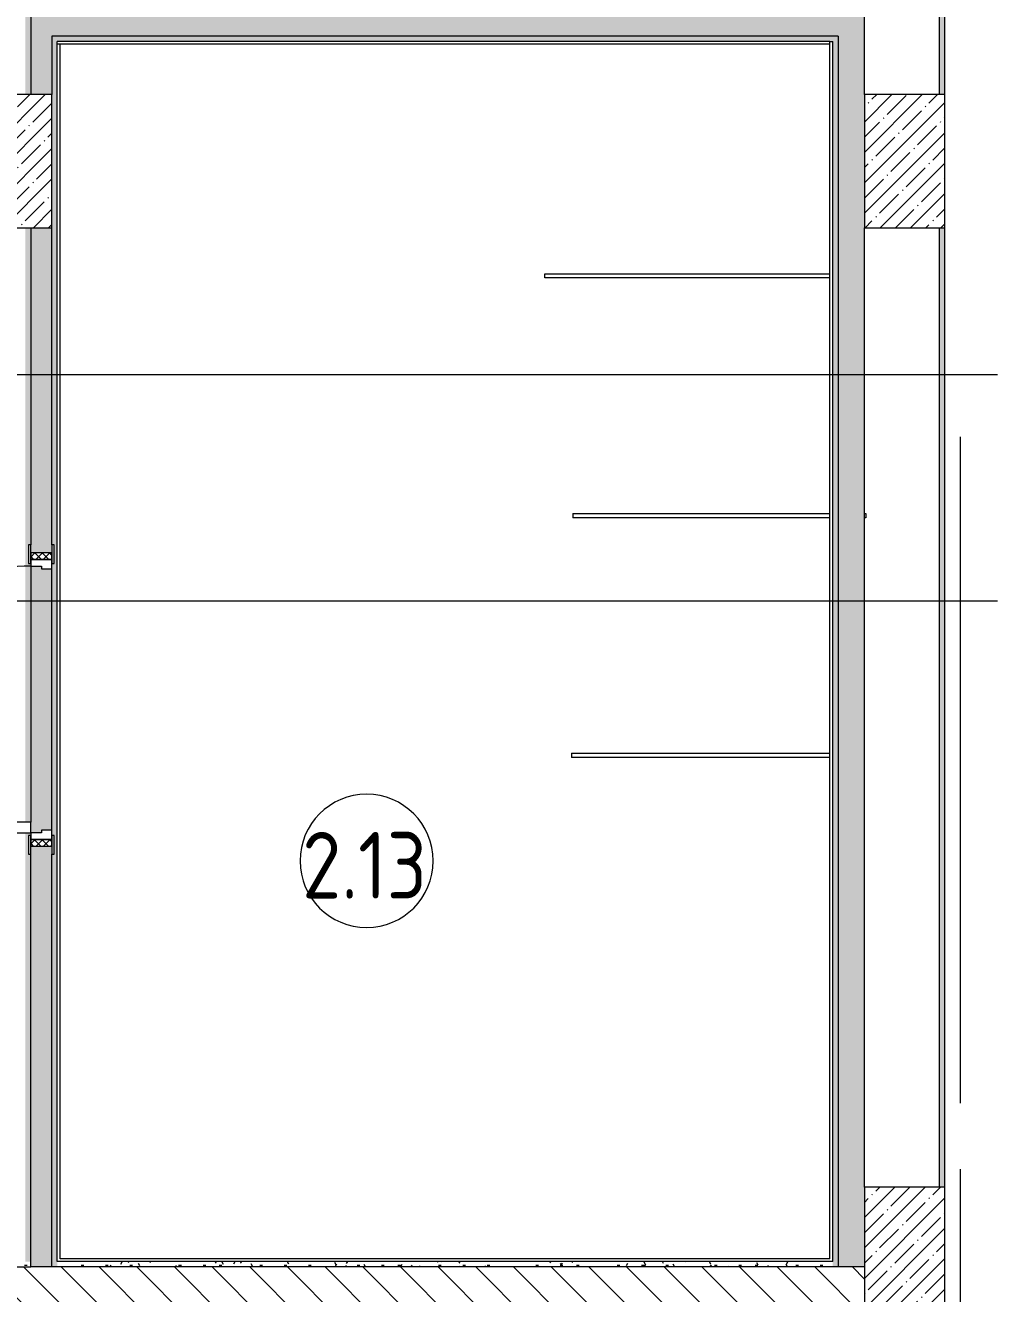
# Model space of a CAD drawing. Header units: millimetres. Extents: x 35092 to 251863, y -8553 to 29549.
# Drawn here: x 81050 to 84700, y 18700 to 23460 of the extents above; entities that cross this region are included whole.
import ezdxf

# ---------------------------------------------------------------- set-up
doc = ezdxf.new("R2010")
doc.units = ezdxf.units.MM
doc.linetypes.add('Осевая', pattern=[3175, 635, -476.25, 1587.5, -476.25])
for name, color, linetype, lineweight in [('A-AREA-IDEN', 7, 'Continuous', 9), ('A-DETL-GENF', 7, 'Continuous', 9), ('A-DOOR', 7, 'Continuous', 9), ('A-DOOR-FRAM-2', 7, 'Continuous', 9), ('A-GENM', 7, 'Continuous', 9), ('A-WALL', 7, 'Continuous', 9), ('I-WALL', 7, 'Continuous', 9), ('S-COLS', 7, 'Continuous', 9), ('Оси', 7, 'Continuous', 9), ('Оси-2', 7, 'Осевая', 9)]:
    doc.layers.add(name, color=color, linetype=linetype, lineweight=lineweight)
for name, color, linetype, lineweight, true_color in [('A-DOOR-1', 7, 'Continuous', 9, 0xc0c0c0), ('A-DOOR-FRAM-1', 7, 'Continuous', 9, 0xc0c0c0), ('A-WALL-1', 9, 'Continuous', 9, 0x808080), ('A-WALL-FNSH-1', 9, 'Continuous', 9, 0x808080)]:
    doc.layers.add(name, color=color, linetype=linetype, lineweight=lineweight, true_color=true_color)
doc.styles.add('GOST Common_1', font='GOST_Common.ttf', dxfattribs={"width": 0.9, "height": 250})
pattern_1 = [(135, (0, 0), (-75.43415, -75.43415), [106.68, -17.78, 3.556, -17.78]), (135, (0, 75.39), (-75.43415, -75.43415), []), (50, (0, 0), (127.52922, -11.15758), [13.335, -146.685]), (355, (0, 0), (-24.66966, 133.74002), [10.668, -117.348]), (100.451, (10.63, -0.93), (102.85973, 122.58178), [11.333, -124.663]), (46.184, (0, 35.56), (189.75516, -29.43036), [20.002, -220.027]), (96.636, (15.81, 33.1), (166.1822, 173.1996), [17, -186.995]), (351.184, (0, 35.56), (166.18393, 173.19757), [16.002, -176.022]), (21, (17.78, 26.67), (106.13027, -71.58603), [13.335, -146.685]), (326, (17.78, 26.67), (43.26188, 128.93175), [10.668, -117.348]), (71.451, (26.62, 20.7), (149.39198, 57.34505), [11.333, -124.663]), (37.5, (0, 0), (2.162228, 59.188357), [3.353, -112.573, 3.353, -115.773, -117.792]), (37.5, (0, 0), (2.162228, 59.188357), [-235.052, 3.353, -114.44]), (7.5, (0, 0), (46.773857, 70.126152), [3.353, -64.567, 3.353, -109.906, -44.894]), (7.5, (0, 0), (46.773857, 70.126152), [-181.178, 3.353, -41.542]), (327.5, (-39.65, 0), (94.91367, -4.010093), [3.353, -41.097, 3.353, -135.331, -184.023]), (327.5, (-39.65, 0), (94.91367, -4.010093), [-183.134, 3.353, -180.67]), (317.5, (-57.43, 0), (103.69057, 17.79882), [3.353, -54.432, 3.353, -88.748, -130.683]), (317.5, (-57.43, 0), (103.69057, 17.79882), [-149.885, 3.353, -127.33])]
pattern_2 = [(0, (0, 0), (121.92, 30.48), [10.058, -81.382, 10.058, -81.382, -487.68]), (0, (0, 0), (121.92, 30.48), [-182.88, 10.058, -172.822, 10.058, -81.382, -213.36]), (0, (0, 0), (121.92, 30.48), [-457.2, 10.058, -50.902, 10.058, -142.342]), (120, (45.72, 15.24), (-87.356454, 90.345817), [10.058, -81.382, 10.058, -81.382, -487.68]), (120, (45.72, 15.24), (-87.356454, 90.345817), [-182.88, 10.058, -172.822, 10.058, -81.382, -213.36]), (120, (45.72, 15.24), (-87.356454, 90.345817), [-457.2, 10.058, -50.902, 10.058, -142.342]), (240, (60.96, 76.2), (-34.563546, -120.825817), [10.058, -81.382, 10.058, -81.382, -487.68]), (240, (60.96, 76.2), (-34.563546, -120.825817), [-182.88, 10.058, -172.822, 10.058, -81.382, -213.36]), (240, (60.96, 76.2), (-34.563546, -120.825817), [-457.2, 10.058, -50.902, 10.058, -142.342])]

# ---------------------------------------------------------------- blocks, each defined once
blk = doc.blocks.new('BSC_Колонна _Прямоугольная - 500х500-23287078-План расстановки мебели и оборудования 2 этажа в осях 12-23')
at = {"layer": 'S-COLS'}
h = blk.add_hatch(dxfattribs=at)
h.set_pattern_fill('FP_18', color=256, style=0, pattern_type=2)
h.set_pattern_definition([(45, (-84450, -22950), (-57.02463, 57.02463), []), (45, (-84392.975, -22950), (-57.02463, 57.02463), [100.806, -20.161, 3.353, -16.808])])
h.paths.add_polyline_path([(-250, -250), (50.7, -250), (50.7, 250), (-250, 250)])
for p, q in [((50.7, 250), (-250, 250)), ((-250, 250), (-250, -250)), ((-250, -250), (50.7, -250))]:
    blk.add_line(p, q, dxfattribs=at)
blk = doc.blocks.new('110_Дверь_СКБ_1Ст_Внутренняя1 - Д-4 1100x2100h_су мгн-32391219-План расстановки мебели и оборудования 2 этажа в осях 12-23')
at = {"layer": 'A-DOOR'}
h = blk.add_hatch(dxfattribs=at)
h.set_pattern_fill('FP_38', color=256, style=0, pattern_type=2)
h.set_pattern_definition([(135, (1751.41, 104.685), (-14.14214, -14.14214), []), (225, (1751.41, 104.685), (14.14214, -14.14214), [])])
h.paths.add_polyline_path([(562.5, 40), (537.5, 40), (537.5, -40), (562.5, -40)])
at = {"layer": 'A-DOOR-FRAM-2'}
h = blk.add_hatch(dxfattribs=at)
h.set_pattern_fill('FP_39', color=256, style=0, pattern_type=2)
h.set_pattern_definition([(45, (-371.384, 104.685), (-14.1421, 14.1421), []), (135, (-371.384, 104.685), (-14.1421, -14.1421), [])])
h.paths.add_polyline_path([(-512.5, 40), (-537.5, 40), (-537.5, -40), (-512.5, -40)])
at = {"layer": 'A-DOOR-1'}
for p, q in [((-487.5, 1040), (-487.5, 40)), ((-447.5, 1040), (-487.5, 1040)), ((-447.5, 40), (-447.5, 1040)), ((-487.5, 40), (-447.5, 40))]:
    blk.add_line(p, q, dxfattribs=at)
blk.add_arc((-487.5, 40), 1000, 360, 90, dxfattribs=at)
at = {"layer": 'A-DOOR-FRAM-1'}
for p, q in [((-497.5, 48), (-567.5, 48)), ((-567.5, 48), (-567.5, 40)), ((-497.5, 40), (-497.5, 48)), ((592.5, 48), (522.5, 48)), ((522.5, 48), (522.5, 40)), ((592.5, 40), (592.5, 48)), ((-567.5, 40), (-497.5, 40)), ((-512.5, 40), (-537.5, 40)), ((-537.5, 40), (-537.5, -40)), ((-487.5, 40), (-512.5, 40)), ((-512.5, 40), (-512.5, -40)), ((-512.5, -40), (-512.5, 40)), ((-497.5, 40), (-512.5, 40)), ((-512.5, 40), (-512.5, 39)), ((-512.5, 39), (-497.5, 39)), ((-497.5, 39), (-497.5, 40)), ((-487.5, 0), (-487.5, 40)), ((-477.5, 0), (-487.5, 0)), ((-477.5, -40), (-477.5, 0)), ((512.5, 0), (502.5, 0)), ((502.5, 0), (502.5, -40)), ((512.5, 40), (512.5, 0)), ((537.5, 40), (512.5, 40)), ((537.5, 40), (522.5, 40)), ((522.5, 40), (522.5, 39)), ((522.5, 40), (592.5, 40)), ((522.5, 39), (537.5, 39)), ((537.5, -40), (537.5, 40)), ((562.5, 40), (537.5, 40)), ((537.5, 40), (537.5, -40)), ((537.5, 39), (537.5, 40)), ((562.5, -40), (562.5, 40)), ((-497.5, -40), (-567.5, -40)), ((-567.5, -40), (-567.5, -48)), ((-537.5, -40), (-512.5, -40)), ((-497.5, -39), (-512.5, -39)), ((-512.5, -39), (-512.5, -40)), ((-512.5, -40), (-477.5, -40)), ((-512.5, -40), (-497.5, -40)), ((-497.5, -40), (-497.5, -39)), ((-497.5, -48), (-497.5, -40)), ((502.5, -40), (537.5, -40)), ((537.5, -39), (522.5, -39)), ((522.5, -39), (522.5, -40)), ((522.5, -40), (537.5, -40)), ((592.5, -40), (522.5, -40)), ((522.5, -40), (522.5, -48)), ((537.5, -40), (537.5, -39)), ((537.5, -40), (562.5, -40)), ((592.5, -48), (592.5, -40)), ((-567.5, -48), (-497.5, -48)), ((522.5, -48), (592.5, -48))]:
    blk.add_line(p, q, dxfattribs=at)
blk = doc.blocks.new('131_Сантехническая перегородка - СП-2-29831410-План расстановки мебели и оборудования 2 этажа в осях 12-23')
at = {"layer": 'A-GENM'}
for p, q in [((31, 8), (1100, 8)), ((1100, 8), (1100, -8)), ((1100, -8), (31, -8))]:
    blk.add_line(p, q, dxfattribs=at)
blk = doc.blocks.new('131_Сантехническая перегородка - СП-2-16286057-План расстановки мебели и оборудования 2 этажа в осях 12-23')
at = {"layer": 'A-GENM'}
for p, q in [((0, 8), (964.7, 8)), ((0, 8), (0, -8)), ((1095.7, 8), (1100, 8)), ((1100, 8), (1100, -8)), ((964.7, -8), (0, -8)), ((1100, -8), (1095.7, -8))]:
    blk.add_line(p, q, dxfattribs=at)
blk = doc.blocks.new('131_Сантехническая перегородка - СП-2-V28-План расстановки мебели и оборудования 2 этажа в осях 12-23')
at = {"layer": 'A-GENM'}
for p, q in [((0, 8), (969.7, 8)), ((0, 8), (0, -8)), ((969.7, -8), (0, -8))]:
    blk.add_line(p, q, dxfattribs=at)
blk = doc.blocks.new('BSC_Колонна _Прямоугольная - 500х500-V46-План расстановки мебели и оборудования 2 этажа в осях 12-23')
at = {"layer": 'S-COLS'}
h = blk.add_hatch(dxfattribs=at)
h.set_pattern_fill('FP_54', color=256, style=0, pattern_type=2)
h.set_pattern_definition([(45, (-84450, -18850), (-57.02463, 57.02463), []), (45, (-84392.975, -18850), (-57.02463, 57.02463), [100.806, -20.161, 3.353, -16.808])])
h.paths.add_polyline_path([(-250, -250), (50.7, -250), (50.7, 250), (-250, 250), (-250, 13.8)])
for p, q in [((50.7, 250), (-250, 250)), ((-250, 250), (-250, -250)), ((-250, -250), (50.7, -250))]:
    blk.add_line(p, q, dxfattribs=at)
blk = doc.blocks.new('BSC_Колонна _Прямоугольная - 500х500-V47-План расстановки мебели и оборудования 2 этажа в осях 12-23')
at = {"layer": 'S-COLS'}
h = blk.add_hatch(dxfattribs=at)
h.set_pattern_fill('FP_55', color=256, style=0, pattern_type=2)
h.set_pattern_definition([(45, (-80900, -22950), (-57.02463, 57.02463), []), (45, (-80842.975, -22950), (-57.02463, 57.02463), [100.806, -20.161, 3.353, -16.808])])
h.paths.add_polyline_path([(-250, -250), (250, -250), (250, 250), (-250, 250)])
for p, q in [((250, 250), (-250, 250)), ((-250, 250), (-250, -250)), ((250, -250), (250, 250)), ((-250, -250), (250, -250))]:
    blk.add_line(p, q, dxfattribs=at)
blk = doc.blocks.new('DET_L_Линия разрыва - М100-30654842-План расстановки мебели и оборудования 2 этажа в осях 12-23')
at = {"layer": 'A-DETL-GENF'}
blk.add_line((24079.7, 0), (12339.9, 0), dxfattribs=at)
blk = doc.blocks.new('Марка_Помещения - Номер-25198446-План расстановки мебели и оборудования 2 этажа в осях 12-23')
at = {"layer": 'A-AREA-IDEN'}
for start, end in [(360, 180), (180, 360)]:
    blk.add_arc((0, 0), 2.5, start, end, dxfattribs=at)

msp = doc.modelspace()

# ---------------------------------------------------------------- hatches: boundary and pattern name
at = {"layer": 'I-WALL'}
h = msp.add_hatch(dxfattribs=at)
h.set_pattern_fill('FP_27', color=256, style=0, pattern_type=2)
h.set_pattern_definition(pattern_1)
h.paths.add_polyline_path([(84200, 18800), (84200, 26900), (84100.7, 26900), (84100.7, 18800)])
h = msp.add_hatch(dxfattribs=at)
h.set_pattern_fill('FP_58', color=256, style=0, pattern_type=2)
h.set_pattern_definition(pattern_2)
h.paths.add_polyline_path([(81050, 23200), (81070, 23200), (81070, 23570), (81062, 23570), (81062, 23640), (81070, 23640), (81070, 24660), (81062, 24660), (81062, 24730), (81070, 24730), (81070, 26600), (81050, 26600), (81050, 23220)])
h = msp.add_hatch(dxfattribs=at)
h.set_pattern_fill('FP_27', color=256, style=0, pattern_type=2)
h.set_pattern_definition(pattern_1)
h.paths.add_polyline_path([(81070, 23200), (81150, 23200), (81150, 23600), (81070, 23600), (81070, 23496.4)])
h.paths.add_polyline_path([(81150, 23650), (81150, 24650), (81110, 24650), (81110, 24640), (81070, 24640), (81070, 23660), (81110, 23660), (81110, 23650), (81146.1, 23650)])
h.paths.add_polyline_path([(81150, 24700), (81150, 26600), (81070, 26600), (81070, 24700), (81119, 24700)])
h = msp.add_hatch(dxfattribs=at)
h.set_pattern_fill('FP_17', color=256, style=0, pattern_type=2)
h.set_pattern_definition([(45, (0, 0), (-57.02463, 57.02463), []), (45, (57.025, 0), (-57.02463, 57.02463), [100.806, -20.161, 3.353, -16.808])])
h.paths.add_polyline_path([(84480, 15330.6), (84700, 15440.6), (84700, 15530), (84480, 15530), (84480, 15389.4)])
h.paths.add_polyline_path([(84500.7, 18570), (84500.7, 18600), (84480, 18600), (84480, 18570)])
h.paths.add_polyline_path([(84500.7, 19100), (84500.7, 22700), (84480, 22700), (84480, 19100), (84488.5, 19100)])
h.paths.add_polyline_path([(84480, 23200), (84500.7, 23200), (84500.7, 26600), (84480, 26600), (84480, 24654.5)])
h = msp.add_hatch(dxfattribs=at)
h.set_pattern_fill('FP_27', color=256, style=0, pattern_type=2)
h.set_pattern_definition(pattern_1)
h.paths.add_polyline_path([(84080.7, 23420), (84100.7, 23420), (84100.7, 23500), (81150, 23500), (81150, 23420), (83486, 23420)])
h = msp.add_hatch(dxfattribs=at)
h.set_pattern_fill('FP_58', color=256, style=0, pattern_type=2)
h.set_pattern_definition(pattern_2)
h.paths.add_polyline_path([(84069.7, 23400), (84080.7, 23400), (84080.7, 23420), (81150, 23420), (81150, 23400), (83486, 23400)])
h = msp.add_hatch(dxfattribs=at)
h.set_pattern_fill('FP_58', color=256, style=0, pattern_type=2)
h.set_pattern_definition(pattern_2)
h.paths.add_polyline_path([(84080.7, 18800), (84100.7, 18800), (84100.7, 23420), (84080.7, 23420), (84080.7, 18820)])
h = msp.add_hatch(dxfattribs=at)
h.set_pattern_fill('FP_58', color=256, style=0, pattern_type=2)
h.set_pattern_definition(pattern_2)
h.paths.add_polyline_path([(81170, 18800), (81170, 23400), (81150, 23400), (81150, 21510), (81158, 21510), (81158, 21440), (81150, 21440), (81150, 20420), (81158, 20420), (81158, 20350), (81150, 20350), (81150, 18800)])
h = msp.add_hatch(dxfattribs=at)
h.set_pattern_fill('FP_58', color=256, style=0, pattern_type=2)
h.set_pattern_definition(pattern_2)
h.paths.add_polyline_path([(80650, 23200), (81050, 23200), (81050, 23220), (80650, 23220)])
h = msp.add_hatch(dxfattribs=at)
h.set_pattern_fill('FP_58', color=256, style=0, pattern_type=2)
h.set_pattern_definition(pattern_2)
h.paths.add_polyline_path([(81049, 22680), (81050, 22680), (81050, 22700), (80630, 22700), (80630, 22680), (80650, 22680)])
h = msp.add_hatch(dxfattribs=at)
h.set_pattern_fill('FP_58', color=256, style=0, pattern_type=2)
h.set_pattern_definition(pattern_2)
h.paths.add_polyline_path([(81050, 18820), (81070, 18820), (81070, 20350), (81062, 20350), (81062, 20420), (81070, 20420), (81070, 20430), (81050, 20430), (81050, 20022)])
h.paths.add_polyline_path([(81050, 20470), (81070, 20470), (81070, 21440), (81062, 21440), (81062, 21510), (81070, 21510), (81070, 22700), (81050, 22700), (81050, 22338.3)])
h = msp.add_hatch(dxfattribs=at)
h.set_pattern_fill('FP_27', color=256, style=0, pattern_type=2)
h.set_pattern_definition(pattern_1)
h.paths.add_polyline_path([(81150, 18800), (81150, 20380), (81070, 20380), (81070, 18800)])
h.paths.add_polyline_path([(81103.2, 20430), (81110, 20430), (81110, 20440), (81150, 20440), (81150, 21420), (81110, 21420), (81110, 21430), (81070, 21430), (81070, 20430)])
h.paths.add_polyline_path([(81070, 21480), (81150, 21480), (81150, 22700), (81070, 22700), (81070, 21510)])
h = msp.add_hatch(dxfattribs=at)
h.set_pattern_fill('FP_58', color=256, style=0, pattern_type=2)
h.set_pattern_definition(pattern_2)
h.paths.add_polyline_path([(81070, 18800), (81070, 18820), (79100, 18820), (79100.4, 18808), (79120, 18808), (79120, 18800), (80140, 18800), (80140, 18808), (80210, 18808), (80210, 18800), (80569.1, 18800)])
h = msp.add_hatch(dxfattribs=at)
h.set_pattern_fill('FP_58', color=256, style=0, pattern_type=2)
h.set_pattern_definition(pattern_2)
h.paths.add_polyline_path([(84080.7, 18800), (84080.7, 18820), (81170, 18820), (81170, 18800), (83486, 18800)])
h = msp.add_hatch(dxfattribs=at)
h.set_pattern_fill('FP_19', color=256, style=0, pattern_type=2)
h.set_pattern_definition([(135, (0, 0), (-70.71068, -70.71068), [])])
h.paths.add_polyline_path([(84200, 18600), (84200, 18800), (80180, 18800), (80180, 18600), (83486, 18600)])
h.paths.add_polyline_path([(80130, 18600), (80130, 18640), (80120, 18640), (80120, 18680), (80140, 18680), (80140, 18800), (79120, 18799.3), (79120, 18680), (79140, 18680), (79140, 18640), (79130, 18640), (79130, 18600), (80120, 18600)])
h.paths.add_polyline_path([(78580, 18600), (78580, 18800), (77340, 18800), (77340, 18600), (77652.3, 18600)])
h.paths.add_polyline_path([(77250, 18600), (77290, 18600), (77290, 18640), (77280, 18640), (77280, 18680), (77300, 18680), (77300, 18800), (76280, 18800), (76280, 18680), (76300, 18680), (76300, 18640), (76290, 18640), (76290, 18600), (76300, 18600)])
h.paths.add_polyline_path([(76240, 18600), (76240, 18800), (74040, 18799.5), (74040, 18600), (76210, 18600)])
h.paths.add_polyline_path([(73540, 18600), (73540, 18800), (66760, 18800), (66760, 18600), (73277, 18600)])

# ---------------------------------------------------------------- linework, layer by layer
at = {"layer": 'A-WALL'}
for p, q in [((81070, 23570), (81070, 23200)), ((84100.7, 23420), (81150, 23420)), ((81150, 23420), (81150, 23200)), ((84100.7, 23420), (84100.7, 18800)), ((84080.7, 18820), (84080.7, 23400)), ((81070, 22700), (81070, 21510)), ((81150, 21510), (81150, 22700)), ((81070, 21430), (81070, 20470)), ((81150, 20440), (81150, 21420)), ((81070, 18800), (81070, 20350)), ((81150, 18800), (81150, 20350)), ((80210, 18800), (81070, 18800))]:
    msp.add_line(p, q, dxfattribs=at)
at = {"layer": 'A-WALL-1'}
for p, q in [((84200.7, 23200), (84200.7, 26900)), ((84480, 26600), (84480, 23200)), ((81170, 18820), (81170, 23400)), ((84069.7, 23400), (84080.7, 23400)), ((84200.7, 19100), (84200.7, 22700)), ((84480, 22700), (84480, 19100)), ((84080.7, 18820), (81170, 18820)), ((84200, 18800), (81070, 18800))]:
    msp.add_line(p, q, dxfattribs=at)
at = {"layer": 'A-WALL-FNSH-1'}
for p, q in [((84069.7, 23400), (81170, 23400)), ((84069.7, 23389), (81170, 23389)), ((81181, 18831), (81181, 23389)), ((84069.7, 18831), (84069.7, 23400)), ((84069.7, 18831), (81181, 18831))]:
    msp.add_line(p, q, dxfattribs=at)
at = {"layer": 'Оси'}
for p, q in [((82200, 22150), (84700, 22150)), ((84560, 19415.1), (84560, 21915.1)), ((82200, 21300), (84700, 21300))]:
    msp.add_line(p, q, dxfattribs=at)
at = {"layer": 'Оси-2'}
for p, q in [((38477.2, 22150), (82200, 22150)), ((38477.2, 21300), (82200, 21300)), ((84560, 593.7), (84560, 19415.1))]:
    msp.add_line(p, q, dxfattribs=at)

# ---------------------------------------------------------------- block references
at = {"layer": 'A-AREA-IDEN', "xscale": 99.99999999999993, "yscale": 99.99999999999993, "zscale": 99.99999999999993}
msp.add_blockref('Марка_Помещения - Номер-25198446-План расстановки мебели и оборудования 2 этажа в осях 12-23', (82331.1, 20324.1), dxfattribs=at)
at = {"layer": 'A-DETL-GENF', "rotation": 90.00000000000031}
msp.add_blockref('DET_L_Линия разрыва - М100-30654842-План расстановки мебели и оборудования 2 этажа в осях 12-23', (84500.7, 3301.1), dxfattribs=at)
at = {"layer": 'A-DOOR-1', "rotation": 89.99999999999984}
msp.add_blockref('110_Дверь_СКБ_1Ст_Внутренняя1 - Д-4 1100x2100h_су мгн-32391219-План расстановки мебели и оборудования 2 этажа в осях 12-23', (81110, 20917.5), dxfattribs=at)
at = {"layer": 'A-GENM', "rotation": 180}
msp.add_blockref('131_Сантехническая перегородка - СП-2-29831410-План расстановки мебели и оборудования 2 этажа в осях 12-23', (84100.7, 22520), dxfattribs=at)
at = {"layer": 'A-GENM'}
for name, p in [('131_Сантехническая перегородка - СП-2-16286057-План расстановки мебели и оборудования 2 этажа в осях 12-23', (83105, 21620)), ('131_Сантехническая перегородка - СП-2-V28-План расстановки мебели и оборудования 2 этажа в осях 12-23', (83100, 20720))]:
    msp.add_blockref(name, p, dxfattribs=at)
at = {"layer": 'S-COLS'}
for name, p in [('BSC_Колонна _Прямоугольная - 500х500-V47-План расстановки мебели и оборудования 2 этажа в осях 12-23', (80900, 22950)), ('BSC_Колонна _Прямоугольная - 500х500-23287078-План расстановки мебели и оборудования 2 этажа в осях 12-23', (84450, 22950)), ('BSC_Колонна _Прямоугольная - 500х500-V46-План расстановки мебели и оборудования 2 этажа в осях 12-23', (84450, 18850))]:
    msp.add_blockref(name, p, dxfattribs=at)

# ---------------------------------------------------------------- texts
at = {"layer": 'A-AREA-IDEN', "insert": (82089.2, 20432.7), "char_height": 250, "width": 606.076, "attachment_point": 1, "style": 'GOST Common_1'}
msp.add_mtext('2.13', dxfattribs=at)

doc.saveas('drawing.dxf')
